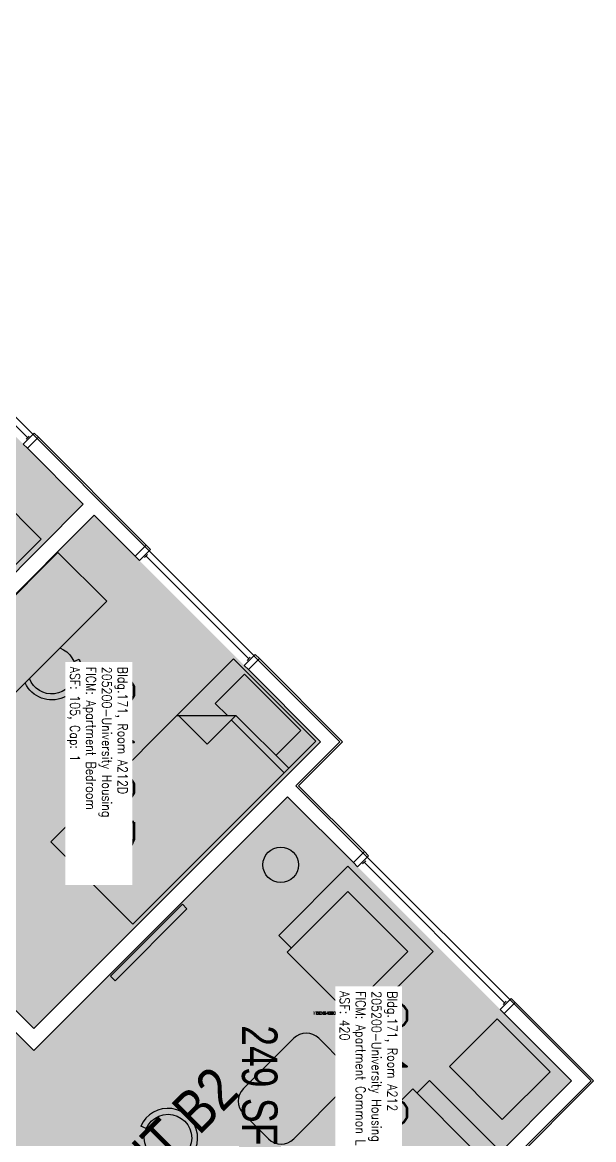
# Model space of a CAD drawing. Header units: inches. Extents: x -24 to 3257, y -489 to 2081.
# Drawn here: x 2666 to 2858.7, y 1702.9 to 2079.6 of the extents above; entities that cross this region are included whole.
import ezdxf
from ezdxf.enums import TextEntityAlignment as Align

# ---------------------------------------------------------------- set-up
doc = ezdxf.new("R2010")
doc.units = ezdxf.units.IN
doc.header["$LTSCALE"] = 48
doc.header["$MEASUREMENT"] = 0
for name, color, linetype in [('A-AREA-IDEN', 1, 'Continuous'), ('A-AREA-UNIT', 1, 'Continuous'), ('A-FURN', 3, 'Continuous'), ('A-GLAZ', 1, 'Continuous'), ('A-IDEN-RNUM', 7, 'Continuous'), ('A-IDEN-SNUM', 4, 'Continuous'), ('A-IDEN-VNUM', 4, 'Continuous'), ('A-WALL', 5, 'Continuous'), ('AREA-TEXT', 3, 'Continuous'), ('Rooms-Category-Color', 7, 'Continuous'), ('Rooms-College-Color', 7, 'Continuous'), ('Rooms-Department-Color', 7, 'Continuous'), ('Rooms-Division-Color', 7, 'Continuous'), ('Rooms-Information', 7, 'Continuous')]:
    doc.layers.add(name, color=color, linetype=linetype)
doc.styles.add('AREA', font='arial.ttf', dxfattribs={"width": 0.75, "height": 12})
doc.styles.add('ROOMSNUMBER', font='txt.shx', dxfattribs={"height": 0.03})
doc.styles.add('ROOMVNUMBER', font='simplex.shx', dxfattribs={"width": 0.85})
doc.styles.get("Standard").update_dxf_attribs({"font": 'ARIALN.TTF'})

# ---------------------------------------------------------------- blocks, each defined once
blk = doc.blocks.new('LUVSEAT')
at = {"layer": 'A-FURN'}
for p, q in [((0, 34), (-33, 34)), ((-33, 34), (-33, 28)), ((0, -34), (0, 34)), ((-6, 28), (-35, 28)), ((-35, 28), (-35, -29.21)), ((-6, -29.21), (-6, 28)), ((-35, -0.6), (-6, -0.6)), ((-35, -29.21), (-6, -29.21)), ((-33, -29.21), (-33, -34)), ((-33, -34), (0, -34))]:
    blk.add_line(p, q, dxfattribs=at)
blk = doc.blocks.new('A$C4D89189E')
for p, q in [((0, 48), (0, 0)), ((0, 48), (23.25, 48)), ((23.25, 48), (23.25, 0)), ((29.75, 22.18), (30.53, 20.35)), ((0, 0), (23.25, 0.01))]:
    blk.add_line(p, q)
for radius, start, end in [(10, 293.206, 109.5297), (8, 245.2999, 114.7001)]:
    blk.add_arc((26.59, 29.54), radius, start, end)
blk = doc.blocks.new('Bar stool')
at = {"layer": 'A-FURN'}
for p, q in [((-7.43, -2.97), (-9.29, -3.71)), ((7.43, -2.97), (9.29, -3.71))]:
    blk.add_line(p, q, dxfattribs=at)
blk.add_circle((0, 0), 8, dxfattribs=at)
blk.add_arc((0, 0), 10, 338.206, 201.794, dxfattribs=at)
blk = doc.blocks.new('BED_TWIN')
at = {"linetype": 'Continuous'}
for p, q in [((87.250002, 19.500025), (0, 19.500025)), ((0, 19.500025), (0, -19.740625)), ((12.96, 19.500025), (12.96, -5.659925)), ((15.12, -5.659925), (15.12, 19.500025)), ((87.250002, -19.740625), (87.250002, 19.504725)), ((12.96, 13.379975), (0.99222, 13.379975)), ((1, 13.376575), (1, -13.500025)), ((27.040597, -19.740625), (12.96, -5.659925)), ((12.96, -5.659925), (26.64, -5.659925)), ((26.64, -5.659925), (26.64, -19.340025)), ((15, -13.500025), (15, -7.717325)), ((1, -13.500025), (15, -13.500025)), ((0, -19.740625), (87.252733, -19.740625))]:
    blk.add_line(p, q, dxfattribs=at)
blk = doc.blocks.new('TV')
at = {"layer": 'A-FURN'}
blk.add_lwpolyline([(464.06, -449.82), (466.21, -449.82), (466.21, -484.13), (464.06, -484.13)], close=True, dxfattribs=at)
blk = doc.blocks.new('singleseat')
at = {"layer": 'A-FURN'}
for p, q in [((535.06, -401.29), (494.46, -401.29)), ((494.46, -401.29), (494.46, -434.29)), ((535.06, -434.29), (535.06, -401.29)), ((529.06, -407.29), (500.46, -407.29)), ((500.46, -407.29), (500.46, -436.29)), ((529.06, -436.29), (529.06, -407.29)), ((529.06, -436.29), (529.06, -407.29)), ((494.46, -434.29), (500.46, -434.29)), ((500.46, -436.29), (529.06, -436.29)), ((529.06, -434.29), (533.85, -434.29)), ((529.06, -434.29), (535.06, -434.29))]:
    blk.add_line(p, q, dxfattribs=at)

msp = doc.modelspace()

# ---------------------------------------------------------------- hatches: boundary and pattern name
at = {"layer": 'Rooms-Category-Color', "true_color": 0x728ef3}
for points in [[(2513.71, 1896.59), (2589.82, 1820.48), (2686.51, 1917.18), (2610.41, 1993.28)], [(2768.8, 1640.26), (2709.3, 1699.76), (2634.97, 1625.42), (2591.75, 1668.64), (2598.08, 1674.97), (2594.36, 1678.69), (2588.03, 1672.36), (2573.04, 1687.35), (2607.96, 1722.26), (2622.95, 1707.27), (2618.4, 1702.73), (2622.12, 1699.02), (2631.79, 1708.68), (2609.37, 1731.1), (2599.56, 1721.29), (2579.23, 1741.62), (2589.04, 1751.43), (2464.57, 1875.9), (2454.76, 1866.09), (2434.43, 1886.42), (2475.44, 1927.43), (2669.89, 1732.98), (2755.45, 1818.54), (2851.27, 1722.73)], [(2690.22, 1913.47), (2766.59, 1837.1), (2669.89, 1740.4), (2593.53, 1816.77)]]:
    msp.add_hatch(color=171, dxfattribs=at).paths.add_polyline_path(points)
at = {"layer": 'Rooms-College-Color', "true_color": 0xadadad}
for points in [[(2513.71, 1896.59), (2589.82, 1820.48), (2686.51, 1917.18), (2610.41, 1993.28)], [(2768.8, 1640.26), (2709.3, 1699.76), (2634.97, 1625.42), (2591.75, 1668.64), (2598.08, 1674.97), (2594.36, 1678.69), (2588.03, 1672.36), (2573.04, 1687.35), (2607.96, 1722.26), (2622.95, 1707.27), (2618.4, 1702.73), (2622.12, 1699.02), (2631.79, 1708.68), (2609.37, 1731.1), (2599.56, 1721.29), (2579.23, 1741.62), (2589.04, 1751.43), (2464.57, 1875.9), (2454.76, 1866.09), (2434.43, 1886.42), (2475.44, 1927.43), (2669.89, 1732.98), (2755.45, 1818.54), (2851.27, 1722.73)], [(2690.22, 1913.47), (2766.59, 1837.1), (2669.89, 1740.4), (2593.53, 1816.77)]]:
    msp.add_hatch(color=253, dxfattribs=at).paths.add_polyline_path(points)
at = {"layer": 'Rooms-Department-Color', "true_color": 0x604aed}
for points in [[(2513.71, 1896.59), (2589.82, 1820.48), (2686.51, 1917.18), (2610.41, 1993.28)], [(2768.8, 1640.26), (2709.3, 1699.76), (2634.97, 1625.42), (2591.75, 1668.64), (2598.08, 1674.97), (2594.36, 1678.69), (2588.03, 1672.36), (2573.04, 1687.35), (2607.96, 1722.26), (2622.95, 1707.27), (2618.4, 1702.73), (2622.12, 1699.02), (2631.79, 1708.68), (2609.37, 1731.1), (2599.56, 1721.29), (2579.23, 1741.62), (2589.04, 1751.43), (2464.57, 1875.9), (2454.76, 1866.09), (2434.43, 1886.42), (2475.44, 1927.43), (2669.89, 1732.98), (2755.45, 1818.54), (2851.27, 1722.73)], [(2690.22, 1913.47), (2766.59, 1837.1), (2669.89, 1740.4), (2593.53, 1816.77)]]:
    msp.add_hatch(color=173, dxfattribs=at).paths.add_polyline_path(points)
at = {"layer": 'Rooms-Division-Color', "true_color": 0x604aed}
for points in [[(2513.71, 1896.59), (2589.82, 1820.48), (2686.51, 1917.18), (2610.41, 1993.28)], [(2768.8, 1640.26), (2709.3, 1699.76), (2634.97, 1625.42), (2591.75, 1668.64), (2598.08, 1674.97), (2594.36, 1678.69), (2588.03, 1672.36), (2573.04, 1687.35), (2607.96, 1722.26), (2622.95, 1707.27), (2618.4, 1702.73), (2622.12, 1699.02), (2631.79, 1708.68), (2609.37, 1731.1), (2599.56, 1721.29), (2579.23, 1741.62), (2589.04, 1751.43), (2464.57, 1875.9), (2454.76, 1866.09), (2434.43, 1886.42), (2475.44, 1927.43), (2669.89, 1732.98), (2755.45, 1818.54), (2851.27, 1722.73)], [(2690.22, 1913.47), (2766.59, 1837.1), (2669.89, 1740.4), (2593.53, 1816.77)]]:
    msp.add_hatch(color=173, dxfattribs=at).paths.add_polyline_path(points)

# ---------------------------------------------------------------- linework, layer by layer
at = {"layer": 'A-AREA-UNIT'}
for p, q in [((2773.13, 1837.1), (2530.59, 2079.64)), ((2758.28, 1822.25), (2773.13, 1837.1)), ((2857.81, 1722.73), (2758.28, 1822.25)), ((2676.79, 1541.71), (2857.81, 1722.73))]:
    msp.add_line(p, q, dxfattribs=at)
at = {"layer": 'A-FURN'}
for p, q in [((2826.11, 1743.61), (2810.02, 1727.53)), ((2843.97, 1725.76), (2826.11, 1743.61)), ((2740.54, 1720.12), (2757.51, 1737.1)), ((2774.48, 1728.61), (2766, 1737.1)), ((2827.88, 1709.67), (2810.02, 1727.53)), ((2843.97, 1725.76), (2827.88, 1709.67)), ((2757.51, 1703.15), (2774.48, 1720.12)), ((2749.03, 1703.15), (2740.54, 1711.64))]:
    msp.add_line(p, q, dxfattribs=at)
msp.add_circle((2753.14, 1795.58), 6, dxfattribs=at)
for centre, start, end in [((2761.76, 1732.85), 45, 135), ((2770.24, 1724.37), 315, 45), ((2744.79, 1715.88), 135, 225), ((2753.27, 1707.4), 225, 315)]:
    msp.add_arc(centre, 6, start, end, dxfattribs=at)
at = {"layer": 'A-GLAZ'}
for p, q in [((2667.77, 1939.63), (2633.13, 1974.28)), ((2667.24, 1939.1), (2668.3, 1940.16)), ((2707.17, 1899.17), (2708.23, 1900.23)), ((2742.35, 1865.05), (2707.7, 1899.7)), ((2741.82, 1864.52), (2742.88, 1865.58)), ((2780.74, 1795.9), (2781.8, 1796.97)), ((2828.65, 1749.06), (2781.27, 1796.43)), ((2828.12, 1748.53), (2829.18, 1749.59))]:
    msp.add_line(p, q, dxfattribs=at)
for points in [[(2669.98, 1941.13), (2671.4, 1939.72), (2667.69, 1936.01), (2666.27, 1937.42)], [(2709.21, 1901.91), (2707.79, 1903.32), (2704.08, 1899.61), (2705.49, 1898.2)], [(2744.56, 1866.55), (2745.98, 1865.14), (2742.26, 1861.43), (2740.85, 1862.84)], [(2782.77, 1798.64), (2781.36, 1800.06), (2777.65, 1796.35), (2779.06, 1794.93)], [(2830.86, 1750.56), (2832.27, 1749.15), (2828.56, 1745.43), (2827.14, 1746.85)]]:
    msp.add_lwpolyline(points, close=True, dxfattribs=at)
at = {"layer": 'A-WALL'}
for p, q in [((2671.4, 1939.72), (2667.69, 1936.01)), ((2707.79, 1903.32), (2671.4, 1939.72)), ((2667.69, 1936.01), (2686.51, 1917.18)), ((2686.51, 1917.18), (2589.82, 1820.48)), ((2593.53, 1816.77), (2690.22, 1913.47)), ((2690.22, 1913.47), (2704.08, 1899.61)), ((2704.08, 1899.61), (2707.79, 1903.32)), ((2745.98, 1865.14), (2742.26, 1861.43)), ((2774.02, 1837.1), (2745.98, 1865.14)), ((2742.26, 1861.43), (2766.59, 1837.1)), ((2766.59, 1837.1), (2669.89, 1740.4)), ((2759.17, 1822.25), (2774.02, 1837.1)), ((2781.36, 1800.06), (2759.17, 1822.25)), ((2669.89, 1732.98), (2755.45, 1818.54)), ((2755.45, 1818.54), (2777.65, 1796.35)), ((2777.65, 1796.35), (2781.36, 1800.06)), ((2669.89, 1740.4), (2623.23, 1787.07)), ((2619.51, 1783.36), (2669.89, 1732.98)), ((2832.27, 1749.15), (2828.56, 1745.43)), ((2858.69, 1722.73), (2832.27, 1749.15)), ((2828.56, 1745.43), (2851.27, 1722.73)), ((2676.79, 1540.82), (2858.69, 1722.73)), ((2851.27, 1722.73), (2768.8, 1640.26))]:
    msp.add_line(p, q, dxfattribs=at)

# ---------------------------------------------------------------- block references
at = {"layer": 'A-FURN'}
for name, p, rotation in [('A$C4D89189E', (2672.3, 1905.43), 135.0000000000184), ('BED_TWIN', (2751.21, 1851.07), 225.0000000000184), ('singleseat', (2709.93, 2428.47), 315.0000000000184), ('TV', (2709.93, 2428.47), 315.0000000000184), ('LUVSEAT', (2802.61, 1675.48), 315.0000000000184), ('Bar stool', (2715.12, 1703.47), 315.0000000000184)]:
    msp.add_blockref(name, p, dxfattribs=dict(at, rotation=rotation))
at = {"layer": 'A-FURN', "xscale": -1, "rotation": 135.0000000000185}
msp.add_blockref('A$C4D89189E', (2678, 1900.88), dxfattribs=at)

# ---------------------------------------------------------------- texts
at = {"layer": 'A-AREA-IDEN'}
msp.add_text('UNIT B2', height=14.4, rotation=45, dxfattribs=at).set_placement((2717.5, 1695.97), align=Align.CENTER)
at = {"layer": 'A-IDEN-RNUM', "style": 'ROOMSNUMBER', "width": 0.85}
for s, p in [('0212-D0', (2688.84, 1834.14)), ('0212-00', (2767.83, 1745.06))]:
    msp.add_text(s, height=1, dxfattribs=at).set_placement(p, align=Align.CENTER)
at = {"layer": 'A-IDEN-SNUM', "style": 'ROOMSNUMBER', "width": 0.85}
for s, p in [('1710A212D0', (2688.84, 1834.14)), ('1710A21200', (2767.83, 1745.06))]:
    msp.add_text(s, height=1, dxfattribs=at).set_placement(p, align=Align.CENTER)
at = {"layer": 'A-IDEN-VNUM', "style": 'ROOMVNUMBER', "width": 0.85}
for s, p in [('212D', (2681.08, 1862.37)), ('212', (2773.12, 1752.98))]:
    msp.add_text(s, height=22.5, rotation=270, dxfattribs=at).set_placement(p)
at = {"layer": 'AREA-TEXT', "style": 'AREA', "width": 0.75}
msp.add_text('249 SF', height=12, rotation=270, dxfattribs=at).set_placement((2746.05, 1721.21), align=Align.MIDDLE_CENTER)

# ---------------------------------------------------------------- next in the draw order: texts
at = {"layer": 'Rooms-Information', "char_height": 3.2143, "width": 72, "attachment_point": 7, "rotation": 270, "style": 'ROOMVNUMBER', "bg_fill": 3, "box_fill_scale": 1.5, "bg_fill_color": 256, "bg_fill_true_color": 13158600, "bg_fill_transparency": 0}
for s, insert in [('Bldg.171, Room A212D^M^J205200-University Housing^M^JFICM: Apartment Bedroom^M^JASF: 105, Cap: 1', (2681.08, 1862.37)), ('Bldg.171, Room A212^M^J205200-University Housing^M^JFICM: Apartment Common Living^M^JASF: 420', (2773.12, 1752.98))]:
    msp.add_mtext(s, dxfattribs=dict(at, insert=insert))

doc.saveas('drawing.dxf')
